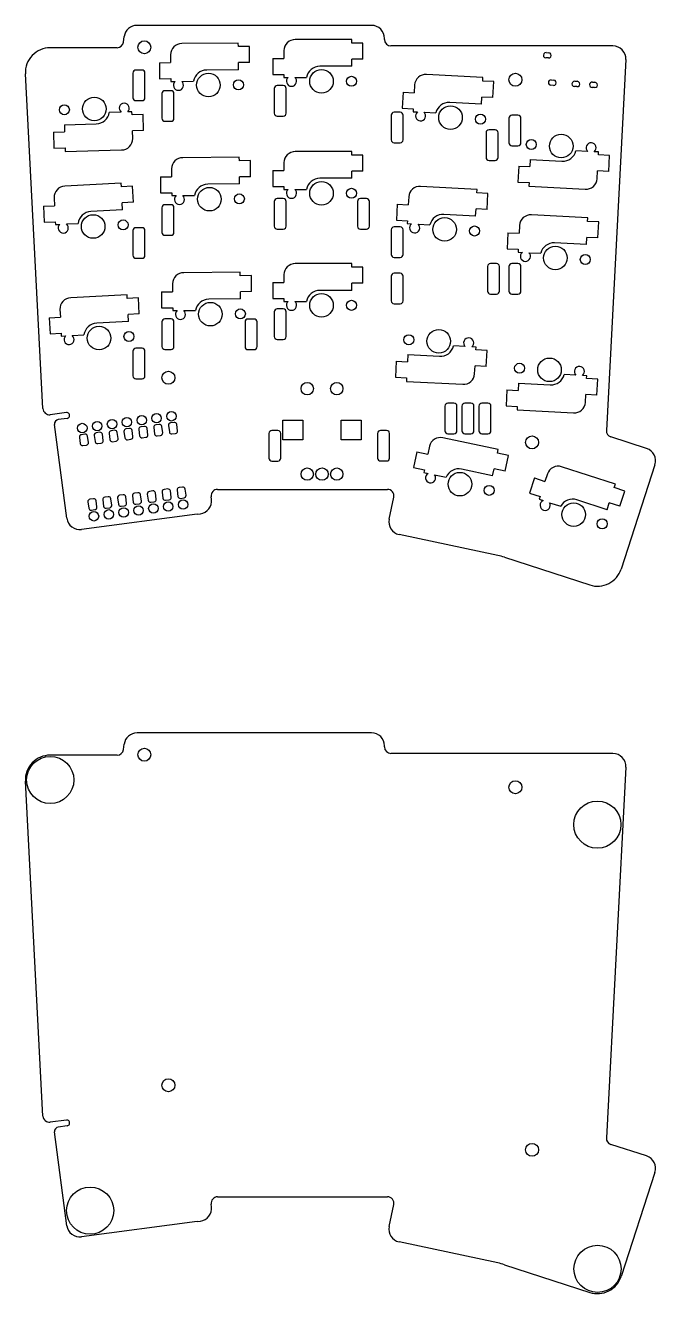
# Model space of a CAD drawing. Extents: x 18 to 280, y -238 to 108.
# Drawn here: x 18.1 to 124.9, y -237.7 to -22.5 of the extents above; entities that cross this region are included whole.
import ezdxf

# ---------------------------------------------------------------- set-up
doc = ezdxf.new("R2010")
doc.units = 0
doc.layers.add('BLACK', color=7, linetype='CONTINUOUS')

msp = doc.modelspace()

# ---------------------------------------------------------------- linework, layer by layer
at = {"layer": 'BLACK', "linetype": 'CONTINUOUS'}
for p, q in [((76.729853, -22.543726), (36.988414, -22.543726)), ((34.685689, -25.379804), (34.807235, -24.456569)), ((54.155097, -25.547609), (44.579662, -25.631173)), ((54.160337, -26.148096), (54.155097, -25.547609)), ((73.383925, -24.952956), (63.808125, -24.952956)), ((73.383925, -25.553465), (73.383925, -24.952956)), ((75.271736, -25.553465), (73.383925, -25.553465)), ((75.271736, -28.271265), (75.271736, -25.553465)), ((78.929853, -24.936226), (78.929853, -24.743726)), ((33.5951, -26.336226), (22.259644, -26.336226)), ((42.673865, -27.517986), (42.685613, -28.864135)), ((56.048076, -26.131621), (54.160337, -26.148096)), ((56.071793, -28.849318), (56.048076, -26.131621)), ((61.885936, -26.823066), (61.885936, -28.169266)), ((117.650108, -26.036226), (80.029853, -26.036226)), ((106.336576, -27.153436), (106.767226, -27.176005)), ((40.797874, -28.880609), (42.685613, -28.864135)), ((40.797874, -28.880609), (40.821591, -31.598305)), ((54.19469, -30.084547), (48.800907, -30.131617)), ((56.071793, -28.849318), (54.184054, -28.865792)), ((54.19469, -30.084547), (54.184054, -28.865792)), ((59.998125, -28.169266), (59.998125, -30.887066)), ((59.998125, -28.169266), (61.885936, -28.169266)), ((73.383925, -29.490066), (67.989936, -29.490066)), ((73.383925, -29.490066), (73.383925, -28.271265)), ((75.271736, -28.271265), (73.383925, -28.271265)), ((106.720124, -28.074772), (106.289474, -28.052203)), ((119.847093, -28.351361), (116.550892, -91.248719)), ((21.041464, -87.542737), (18.065399, -30.756037)), ((36.298327, -30.627426), (36.298327, -34.809026)), ((37.830327, -30.127426), (36.798327, -30.127426)), ((38.330327, -34.809026), (38.330327, -30.627426)), ((40.821591, -31.598305), (42.70933, -31.581831)), ((42.70933, -31.581831), (42.713545, -32.064812)), ((42.713545, -32.064812), (43.441906, -32.058455)), ((44.55946, -32.048304), (46.557398, -32.031267)), ((59.998125, -30.887066), (61.885936, -30.887066)), ((61.885936, -30.887066), (61.885936, -31.370065)), ((61.885936, -31.370065), (62.614325, -31.370065)), ((63.731925, -31.369666), (65.729935, -31.370065)), ((95.614326, -31.384307), (86.051649, -30.883149)), ((95.582898, -31.983993), (95.614326, -31.384307)), ((97.468121, -32.082794), (95.582898, -31.983993)), ((97.325883, -34.796869), (97.468121, -32.082794)), ((107.184357, -31.804179), (107.615007, -31.826749)), ((111.178875, -32.013523), (111.609525, -32.036092)), ((114.174763, -32.170531), (114.605413, -32.1931)), ((41.215822, -34.127426), (41.215822, -38.309026)), ((42.747822, -33.627426), (41.715822, -33.627426)), ((43.247822, -38.309026), (43.247822, -34.127426)), ((60.239425, -33.263826), (60.239425, -37.445426)), ((61.771425, -32.763826), (60.739425, -32.763826)), ((62.271425, -37.445426), (62.271425, -33.263826)), ((82.078542, -33.895651), (81.936303, -36.609726)), ((82.078542, -33.895651), (83.963766, -33.994451)), ((84.03422, -32.650096), (83.963766, -33.994451)), ((107.567904, -32.725515), (107.137254, -32.702946)), ((111.562423, -32.934859), (111.131776, -32.91229)), ((114.558311, -33.091867), (114.127661, -33.069297)), ((36.798327, -35.309026), (37.830327, -35.309026)), ((95.376872, -35.915199), (89.990275, -35.6329)), ((95.376872, -35.915199), (95.440659, -34.698069)), ((97.325883, -34.796869), (95.440659, -34.698069)), ((34.283096, -37.261587), (32.28576, -37.31349)), ((36.128442, -37.212866), (35.400303, -37.231933)), ((36.141085, -37.6957), (36.128442, -37.212866)), ((38.028249, -37.646283), (36.141085, -37.6957)), ((38.099393, -40.363151), (38.028249, -37.646283)), ((60.739425, -37.945426), (61.771425, -37.945426)), ((80.064345, -37.783626), (80.064345, -41.965226)), ((81.596345, -37.283626), (80.564345, -37.283626)), ((81.936303, -36.609726), (83.821527, -36.708527)), ((82.096345, -41.965226), (82.096345, -37.783626)), ((83.821527, -36.708527), (83.796249, -37.190864)), ((83.796249, -37.190864), (84.52364, -37.228985)), ((85.639729, -37.287077), (87.63498, -37.392043)), ((100.0247, -38.289432), (100.0247, -42.471032)), ((101.5567, -37.789432), (100.5247, -37.789432)), ((102.0567, -42.471032), (102.0567, -38.289432)), ((22.828346, -40.661004), (24.71551, -40.611587)), ((22.828346, -40.661004), (22.89949, -43.377872)), ((24.683606, -39.393203), (30.075746, -39.252005)), ((24.683606, -39.393203), (24.71551, -40.611587)), ((38.099393, -40.363151), (36.212229, -40.412568)), ((36.247468, -41.758307), (36.212229, -40.412568)), ((41.715822, -38.809026), (42.747822, -38.809026)), ((96.155242, -40.762632), (96.155242, -44.944232)), ((97.687242, -40.262632), (96.655242, -40.262632)), ((98.187242, -44.944232), (98.187242, -40.762632)), ((80.564345, -42.465226), (81.596345, -42.465226)), ((100.5247, -42.971032), (101.5567, -42.971032)), ((22.89949, -43.377872), (24.786654, -43.328455)), ((24.786654, -43.328455), (24.802373, -43.928759)), ((24.802373, -43.928759), (34.374892, -43.678093)), ((54.323083, -44.908835), (44.747648, -44.992399)), ((54.328323, -45.509322), (54.323083, -44.908835)), ((73.383925, -43.952916), (63.808125, -43.952916)), ((73.383925, -44.553425), (73.383925, -43.952916)), ((75.271736, -44.553425), (73.383925, -44.553425)), ((75.271736, -47.271225), (75.271736, -44.553425)), ((113.373059, -43.91899), (111.377808, -43.814024)), ((115.216539, -44.015203), (114.489148, -43.977082)), ((115.191261, -44.49754), (115.216539, -44.015203)), ((117.076485, -44.596341), (115.191261, -44.49754)), ((116.934246, -47.310416), (117.076485, -44.596341)), ((42.841851, -46.879212), (42.853599, -48.225361)), ((56.216062, -45.492847), (54.328323, -45.509322)), ((56.239779, -48.210544), (56.216062, -45.492847)), ((59.998125, -47.169226), (59.998125, -49.887026)), ((59.998125, -47.169226), (61.885936, -47.169226)), ((61.885936, -45.823026), (61.885936, -47.169226)), ((73.383925, -48.490026), (73.383925, -47.271225)), ((75.271736, -47.271225), (73.383925, -47.271225)), ((96.655242, -45.444232), (97.687242, -45.444232)), ((101.686905, -46.409198), (101.544667, -49.123273)), ((101.686905, -46.409198), (103.572129, -46.507998)), ((103.635916, -45.290868), (103.572129, -46.507998)), ((103.635916, -45.290868), (109.022513, -45.573167)), ((114.978568, -48.555971), (115.049022, -47.211616)), ((116.934246, -47.310416), (115.049022, -47.211616)), ((34.307396, -49.322429), (24.744719, -49.823587)), ((34.338824, -49.922115), (34.307396, -49.322429)), ((40.96586, -48.241835), (42.853599, -48.225361)), ((40.96586, -48.241835), (40.989577, -50.959531)), ((54.362676, -49.445773), (48.968893, -49.492843)), ((56.239779, -48.210544), (54.35204, -48.227018)), ((54.362676, -49.445773), (54.35204, -48.227018)), ((73.383925, -48.490026), (67.989936, -48.490026)), ((101.544667, -49.123273), (103.42989, -49.222074)), ((103.42989, -49.222074), (103.398462, -49.82176)), ((36.224048, -49.823314), (34.338824, -49.922115)), ((36.366287, -52.53739), (36.224048, -49.823314)), ((40.989577, -50.959531), (42.877316, -50.943057)), ((42.877316, -50.943057), (42.881531, -51.426038)), ((42.881531, -51.426038), (43.609892, -51.419681)), ((44.727446, -51.40953), (46.725384, -51.392493)), ((59.998125, -49.887026), (61.885936, -49.887026)), ((61.885936, -49.887026), (61.885936, -50.370025)), ((61.885936, -50.370025), (62.614325, -50.370025)), ((63.731925, -50.369626), (65.729935, -50.370025)), ((83.039837, -51.624051), (82.969383, -52.968406)), ((94.619943, -50.358262), (85.057266, -49.857104)), ((94.588515, -50.957948), (94.619943, -50.358262)), ((96.473738, -51.056749), (94.588515, -50.957948)), ((96.3315, -53.770824), (96.473738, -51.056749)), ((103.398462, -49.82176), (112.961139, -50.322918)), ((21.10827, -53.234889), (22.993493, -53.136089)), ((21.10827, -53.234889), (21.250508, -55.948965)), ((22.923039, -51.791734), (22.993493, -53.136089)), ((36.366287, -52.53739), (34.481063, -52.63619)), ((34.54485, -53.853321), (34.481063, -52.63619)), ((41.215822, -53.473032), (41.215822, -57.654632)), ((42.747822, -52.973032), (41.715822, -52.973032)), ((43.247822, -57.654632), (43.247822, -53.473032)), ((60.239425, -52.429826), (60.239425, -56.611426)), ((61.771425, -51.929826), (60.739425, -51.929826)), ((62.271425, -56.611426), (62.271425, -52.429826)), ((74.350125, -52.429826), (74.350125, -56.611426)), ((75.882125, -51.929826), (74.850125, -51.929826)), ((76.382125, -56.611426), (76.382125, -52.429826)), ((81.084159, -52.869606), (80.94192, -55.583681)), ((81.084159, -52.869606), (82.969383, -52.968406)), ((94.382489, -54.889154), (94.446276, -53.672024)), ((96.3315, -53.770824), (94.446276, -53.672024)), ((21.250508, -55.948965), (23.135732, -55.850164)), ((23.135732, -55.850164), (23.16101, -56.332501)), ((34.54485, -53.853321), (29.158253, -54.13562)), ((80.94192, -55.583681), (82.827144, -55.682482)), ((82.827144, -55.682482), (82.801866, -56.164819)), ((94.382489, -54.889154), (88.995892, -54.606855)), ((113.392691, -55.198117), (103.830014, -54.696959)), ((113.361263, -55.797803), (113.392691, -55.198117)), ((115.246486, -55.896604), (113.361263, -55.797803)), ((115.104248, -58.610679), (115.246486, -55.896604)), ((23.16101, -56.332501), (23.888401, -56.29438)), ((25.004448, -56.235491), (26.999741, -56.131322)), ((36.298327, -57.367026), (36.298327, -61.548626)), ((37.830327, -56.867026), (36.798327, -56.867026)), ((38.330327, -61.548626), (38.330327, -57.367026)), ((60.739425, -57.111426), (61.771425, -57.111426)), ((74.850125, -57.111426), (75.882125, -57.111426)), ((80.064345, -57.214626), (80.064345, -61.396226)), ((81.596345, -56.714626), (80.564345, -56.714626)), ((82.096345, -61.396226), (82.096345, -57.214626)), ((82.801866, -56.164819), (83.529257, -56.20294)), ((84.645346, -56.261032), (86.640597, -56.365998)), ((99.856907, -57.709461), (99.714668, -60.423536)), ((99.856907, -57.709461), (101.742131, -57.808261)), ((101.812585, -56.463906), (101.742131, -57.808261)), ((41.715822, -58.154632), (42.747822, -58.154632)), ((113.155237, -59.729009), (107.76864, -59.44671)), ((113.155237, -59.729009), (113.219024, -58.511879)), ((115.104248, -58.610679), (113.219024, -58.511879)), ((36.798327, -62.048626), (37.830327, -62.048626)), ((80.564345, -61.896226), (81.596345, -61.896226)), ((99.714668, -60.423536), (101.599892, -60.522337)), ((101.599892, -60.522337), (101.574614, -61.004674)), ((101.574614, -61.004674), (102.302005, -61.042795)), ((103.418094, -61.100887), (105.413345, -61.205853)), ((54.48889, -64.408313), (44.913455, -64.491877)), ((54.49413, -65.0088), (54.48889, -64.408313)), ((73.383925, -62.953116), (63.808125, -62.953116)), ((73.383925, -63.553625), (73.383925, -62.953116)), ((75.271736, -63.553625), (73.383925, -63.553625)), ((75.271736, -66.271425), (75.271736, -63.553625)), ((96.391773, -63.435432), (96.391773, -67.617032)), ((97.923773, -62.935432), (96.891773, -62.935432)), ((98.423773, -67.617032), (98.423773, -63.435432)), ((100.0247, -63.448832), (100.0247, -67.630432)), ((101.5567, -62.948832), (100.5247, -62.948832)), ((102.0567, -67.630432), (102.0567, -63.448832)), ((43.007658, -66.37869), (43.019406, -67.724839)), ((56.381869, -64.992325), (54.49413, -65.0088)), ((56.405586, -67.710022), (56.381869, -64.992325)), ((59.998125, -66.169426), (59.998125, -68.887226)), ((59.998125, -66.169426), (61.885936, -66.169426)), ((61.885936, -64.823226), (61.885936, -66.169426)), ((73.383925, -67.490226), (73.383925, -66.271425)), ((75.271736, -66.271425), (73.383925, -66.271425)), ((80.064345, -65.100629), (80.064345, -69.282229)), ((81.596345, -64.600629), (80.564345, -64.600629)), ((82.096345, -69.282229), (82.096345, -65.100629)), ((35.299385, -68.250699), (25.736708, -68.751857)), ((35.330813, -68.850385), (35.299385, -68.250699)), ((37.216037, -68.751584), (35.330813, -68.850385)), ((37.358276, -71.46566), (37.216037, -68.751584)), ((41.131667, -67.741313), (43.019406, -67.724839)), ((41.131667, -67.741313), (41.155384, -70.459009)), ((56.405586, -67.710022), (54.517847, -67.726496)), ((54.528483, -68.945251), (54.517847, -67.726496)), ((73.383925, -67.490226), (67.989936, -67.490226)), ((96.891773, -68.117032), (97.923773, -68.117032)), ((100.5247, -68.130432), (101.5567, -68.130432)), ((23.915028, -70.720004), (23.985482, -72.064359)), ((41.155384, -70.459009), (43.043123, -70.442535)), ((43.043123, -70.442535), (43.047338, -70.925516)), ((43.047338, -70.925516), (43.775699, -70.919159)), ((44.893253, -70.909008), (46.891191, -70.891971)), ((54.528483, -68.945251), (49.1347, -68.992321)), ((59.998125, -68.887226), (61.885936, -68.887226)), ((61.771425, -70.643626), (60.739425, -70.643626)), ((61.885936, -68.887226), (61.885936, -69.370225)), ((61.885936, -69.370225), (62.614325, -69.370225)), ((63.731925, -69.369826), (65.729935, -69.370225)), ((80.564345, -69.782229), (81.596345, -69.782229)), ((22.100259, -72.163159), (23.985482, -72.064359)), ((22.100259, -72.163159), (22.242497, -74.877235)), ((35.536839, -72.781591), (30.150242, -73.06389)), ((37.358276, -71.46566), (35.473052, -71.56446)), ((35.536839, -72.781591), (35.473052, -71.56446)), ((41.215822, -72.843426), (41.215822, -77.025026)), ((42.747822, -72.343426), (41.715822, -72.343426)), ((43.247822, -77.025026), (43.247822, -72.843426)), ((55.291233, -72.858832), (55.291233, -77.040432)), ((56.823233, -72.358832), (55.791233, -72.358832)), ((57.323233, -77.040432), (57.323233, -72.858832)), ((60.239425, -71.143626), (60.239425, -75.325226)), ((62.271425, -75.325226), (62.271425, -71.143626)), ((22.242497, -74.877235), (24.127721, -74.778434)), ((24.127721, -74.778434), (24.152999, -75.260771)), ((24.152999, -75.260771), (24.88039, -75.22265)), ((25.996437, -75.163761), (27.99173, -75.059592)), ((37.830327, -77.315426), (36.798327, -77.315426)), ((60.739425, -75.825226), (61.771425, -75.825226)), ((92.611858, -77.026958), (90.616607, -76.921992)), ((94.455338, -77.123171), (93.727947, -77.08505)), ((94.43006, -77.605508), (94.455338, -77.123171)), ((36.298327, -77.815426), (36.298327, -81.997026)), ((38.330327, -81.997026), (38.330327, -77.815426)), ((41.715822, -77.525026), (42.747822, -77.525026)), ((55.791233, -77.540432), (56.823233, -77.540432)), ((80.925704, -79.517166), (80.783466, -82.231241)), ((80.925704, -79.517166), (82.810928, -79.615966)), ((82.874715, -78.398836), (82.810928, -79.615966)), ((82.874715, -78.398836), (88.261312, -78.681135)), ((96.315284, -77.704309), (94.43006, -77.605508)), ((96.173045, -80.418384), (96.315284, -77.704309)), ((94.217367, -81.663939), (94.287821, -80.319584)), ((96.173045, -80.418384), (94.287821, -80.319584)), ((36.798327, -82.497026), (37.830327, -82.497026)), ((80.783466, -82.231241), (82.668689, -82.330042)), ((82.668689, -82.330042), (82.637261, -82.929728)), ((82.637261, -82.929728), (92.199938, -83.430886)), ((101.647142, -83.238941), (101.583355, -84.456071)), ((101.647142, -83.238941), (107.033739, -83.52124)), ((111.384285, -81.867063), (109.389034, -81.762097)), ((113.227765, -81.963276), (112.500374, -81.925155)), ((113.202487, -82.445613), (113.227765, -81.963276)), ((115.087711, -82.544414), (113.202487, -82.445613)), ((114.945472, -85.258489), (115.087711, -82.544414)), ((99.698131, -84.357271), (99.555893, -87.071346)), ((99.698131, -84.357271), (101.583355, -84.456071)), ((112.989794, -86.504044), (113.060248, -85.159689)), ((114.945472, -85.258489), (113.060248, -85.159689)), ((89.175373, -87.131832), (89.175373, -91.313432)), ((90.707373, -86.631832), (89.675373, -86.631832)), ((91.207373, -91.313432), (91.207373, -87.131832)), ((92.058273, -87.131832), (92.058273, -91.313432)), ((93.590273, -86.631832), (92.558273, -86.631832)), ((94.090273, -91.313432), (94.090273, -87.131832)), ((94.941173, -87.131832), (94.941173, -91.313432)), ((96.473173, -86.631832), (95.441173, -86.631832)), ((96.973173, -91.313432), (96.973173, -87.131832)), ((99.555893, -87.071346), (101.441116, -87.170147)), ((101.441116, -87.170147), (101.409688, -87.769833)), ((101.409688, -87.769833), (110.972365, -88.270991)), ((25.001814, -88.217708), (22.263856, -88.578166)), ((25.092721, -106.146014), (22.9995, -90.246416)), ((25.132355, -89.209148), (23.645188, -89.404937)), ((40.744991, -90.23763), (40.150124, -90.315946)), ((43.263261, -89.906094), (42.668394, -89.984409)), ((43.85119, -91.307341), (43.712049, -90.250461)), ((61.686631, -92.83865), (61.686631, -89.48585)), ((61.686631, -89.48585), (65.090231, -89.48585)), ((65.090231, -89.48585), (65.090231, -92.83865)), ((71.592631, -92.83865), (71.592631, -89.48585)), ((71.592631, -89.48585), (74.996231, -89.48585)), ((74.996231, -89.48585), (74.996231, -92.83865)), ((27.214407, -92.422417), (27.353548, -93.479297)), ((28.153641, -91.895313), (27.558774, -91.973625)), ((28.741571, -93.29656), (28.60243, -92.23968)), ((29.732677, -92.09088), (29.871818, -93.147761)), ((30.671911, -91.563776), (30.077044, -91.642092)), ((31.259841, -92.965024), (31.1207, -91.908144)), ((32.250947, -91.759344), (32.390088, -92.816224)), ((33.190181, -91.23224), (32.595314, -91.310555)), ((33.778111, -92.633487), (33.63897, -91.576607)), ((34.769217, -91.427807), (34.908358, -92.484689)), ((35.708451, -90.900703), (35.113584, -90.979019)), ((36.296381, -92.301951), (36.15724, -91.245071)), ((37.287487, -91.096271), (37.426628, -92.153151)), ((38.226721, -90.569167), (37.631854, -90.647482)), ((37.875416, -92.497518), (38.470283, -92.419203)), ((38.81465, -91.970414), (38.67551, -90.913534)), ((39.805757, -90.764734), (39.944898, -91.821614)), ((40.393686, -92.165982), (40.988553, -92.087666)), ((41.33292, -91.638878), (41.193778, -90.581998)), ((42.324027, -90.433198), (42.463168, -91.490078)), ((42.911956, -91.834445), (43.506823, -91.75613)), ((59.333173, -91.765832), (59.333173, -95.947432)), ((60.865173, -91.265832), (59.833173, -91.265832)), ((61.365173, -95.947432), (61.365173, -91.765832)), ((77.757325, -91.754337), (77.757325, -95.935937)), ((79.289325, -91.254337), (78.257325, -91.254337)), ((79.789325, -95.935937), (79.789325, -91.754337)), ((89.675373, -91.813432), (90.707373, -91.813432)), ((92.558273, -91.813432), (93.590273, -91.813432)), ((95.441173, -91.813432), (96.473173, -91.813432)), ((123.371887, -94.32226), (117.309465, -92.352448)), ((27.802336, -93.823665), (28.397203, -93.745349)), ((30.320606, -93.492128), (30.915473, -93.413812)), ((32.838876, -93.160592), (33.433743, -93.082276)), ((35.357146, -92.829055), (35.952013, -92.750739)), ((65.090231, -92.83865), (61.686631, -92.83865)), ((74.996231, -92.83865), (71.592631, -92.83865)), ((86.569732, -93.944809), (86.289841, -95.261593)), ((98.20528, -94.506133), (88.838734, -92.515212)), ((98.080427, -95.09352), (98.20528, -94.506133)), ((59.833173, -96.447432), (60.865173, -96.447432)), ((78.257325, -96.435937), (79.289325, -96.435937)), ((84.443283, -94.869095), (83.878221, -97.527504)), ((84.443283, -94.869095), (86.289841, -95.261593)), ((99.926986, -95.486018), (98.080427, -95.09352)), ((99.361922, -98.144427), (99.926986, -95.486018)), ((83.878221, -97.527504), (85.724778, -97.920002)), ((85.724778, -97.920002), (85.624357, -98.392447)), ((85.624357, -98.392447), (86.336829, -98.543887)), ((87.43009, -98.775859), (89.384356, -99.191659)), ((97.261961, -98.944096), (91.985844, -97.822623)), ((97.261961, -98.944096), (97.515364, -97.751929)), ((99.361922, -98.144427), (97.515364, -97.751929)), ((106.55662, -98.610305), (106.140621, -99.890617)), ((118.069753, -100.384799), (108.962626, -97.425714)), ((124.784371, -97.094421), (119.04241, -114.76636)), ((44.703774, -100.847877), (44.108907, -100.926193)), ((104.345206, -99.307252), (103.50536, -101.892033)), ((104.345206, -99.307252), (106.140621, -99.890617)), ((117.884186, -100.955917), (118.069753, -100.384799)), ((119.679601, -101.539282), (117.884186, -100.955917)), ((29.594153, -102.837097), (28.999288, -102.915412)), ((30.182084, -104.238344), (30.042943, -103.181464)), ((31.17319, -103.032664), (31.312331, -104.089544)), ((32.112424, -102.50556), (31.517558, -102.583876)), ((32.700354, -103.906808), (32.561213, -102.849927)), ((33.69146, -102.701128), (33.830601, -103.758008)), ((34.630694, -102.174021), (34.035827, -102.252339)), ((35.218624, -103.575271), (35.079483, -102.518391)), ((36.20973, -102.369591), (36.348871, -103.426471)), ((37.148964, -101.842487), (36.554097, -101.920803)), ((37.736894, -103.243735), (37.597753, -102.186854)), ((38.728, -102.038055), (38.867141, -103.094935)), ((39.667234, -101.51095), (39.072367, -101.589266)), ((40.255164, -102.912198), (40.116023, -101.855318)), ((41.24627, -101.706518), (41.385411, -102.763398)), ((42.185504, -101.179414), (41.590637, -101.25773)), ((41.834199, -103.107766), (42.429066, -103.02945)), ((42.773434, -102.580662), (42.634293, -101.523781)), ((43.76454, -101.374982), (43.903681, -102.431862)), ((44.352469, -102.776229), (44.947336, -102.697913)), ((45.291704, -102.249125), (45.152563, -101.192245)), ((49.618798, -102.917096), (49.562416, -102.488828)), ((50.653005, -101.24525), (79.434452, -101.24525)), ((79.720111, -106.292035), (80.510414, -102.573953)), ((103.50536, -101.892033), (105.300775, -102.475399)), ((105.300775, -102.475399), (105.15152, -102.934758)), ((105.15152, -102.934758), (105.844259, -103.159843)), ((116.667709, -104.699847), (111.537722, -103.033013)), ((118.839754, -104.124064), (119.679601, -101.539282)), ((28.65492, -103.364201), (28.794061, -104.421081)), ((29.242849, -104.765448), (29.837716, -104.687133)), ((31.761119, -104.433912), (32.355986, -104.355596)), ((34.279389, -104.102375), (34.874256, -104.02406)), ((36.797659, -103.770839), (37.392526, -103.692523)), ((39.315929, -103.439302), (39.910796, -103.360987)), ((47.173532, -105.458004), (47.724775, -105.385431)), ((106.907283, -103.504821), (108.80738, -104.122619)), ((116.667709, -104.699847), (117.044339, -103.540698)), ((118.839754, -104.124064), (117.044339, -103.540698)), ((47.173532, -105.458004), (27.561058, -108.040034)), ((98.159817, -112.460695), (81.414627, -108.901365)), ((99.271956, -112.758693), (113.750102, -117.462927)), ((76.729853, -142.543726), (36.988414, -142.543726)), ((34.685689, -145.379804), (34.807235, -144.456569)), ((78.929853, -144.936226), (78.929853, -144.743726)), ((117.650108, -146.036226), (80.029853, -146.036226)), ((33.5951, -146.336226), (22.259644, -146.336226)), ((119.847093, -148.351361), (116.550892, -211.248719)), ((21.041464, -207.542737), (18.065399, -150.756037)), ((25.001814, -208.217708), (22.263856, -208.578166)), ((25.092721, -226.146014), (22.9995, -210.246416)), ((25.132355, -209.209148), (23.645188, -209.404937)), ((123.371887, -214.32226), (117.309465, -212.352448)), ((124.784371, -217.094421), (119.04241, -234.76636)), ((50.653005, -221.24525), (79.434452, -221.24525)), ((49.618798, -222.917096), (49.562416, -222.488828)), ((79.720111, -226.292035), (80.510414, -222.573953)), ((47.173532, -225.458004), (27.561058, -228.040034)), ((47.173532, -225.458004), (47.724775, -225.385431)), ((98.159817, -232.460695), (81.414627, -228.901365)), ((99.271956, -232.758693), (113.750102, -237.462927))]:
    msp.add_line(p, q, dxfattribs=at)
at = {"layer": 'BLACK'}
for centre, radius in [((38.225773, -26.257832), 1.1), ((68.253125, -32.030066), 2), ((49.086251, -32.669224), 2), ((54.166058, -32.624893), 0.85), ((73.333125, -32.030066), 0.85), ((101.116173, -31.769632), 1.1), ((24.667899, -36.852744), 0.85), ((29.746158, -36.719765), 2), ((90.12017, -38.183193), 2), ((95.193208, -38.44906), 0.85), ((103.81958, -42.757007), 0.85), ((108.892618, -43.022874), 2), ((68.253125, -51.030026), 2), ((49.254237, -52.03045), 2), ((54.334044, -51.986119), 0.85), ((73.333125, -51.030026), 0.85), ((29.554015, -56.658365), 2), ((34.627053, -56.392498), 0.85), ((89.125787, -57.157148), 2), ((94.198825, -57.423015), 0.85), ((107.898535, -61.997003), 2), ((112.971573, -62.26287), 0.85), ((68.253125, -70.030226), 2), ((49.420044, -71.529928), 2), ((54.499851, -71.485597), 0.85), ((73.333125, -70.030226), 0.85), ((30.546004, -75.586635), 2), ((35.619042, -75.320768), 0.85), ((83.058379, -75.864975), 0.85), ((88.131417, -76.130842), 2), ((106.903844, -80.970947), 2), ((42.295325, -82.317826), 1.1), ((101.830806, -80.70508), 0.85), ((65.841431, -84.16225), 1.05), ((70.841431, -84.16225), 1.05), ((42.822223, -88.854464), 0.8), ((27.712603, -90.843683), 0.8), ((30.230873, -90.512146), 0.799999), ((32.749143, -90.18061), 0.8), ((35.267413, -89.849073), 0.799999), ((37.785683, -89.517537), 0.8), ((40.303953, -89.186), 0.8), ((103.949989, -93.276811), 1.1), ((65.841431, -98.66225), 1.05), ((68.341431, -98.66225), 1.05), ((70.841431, -98.66225), 1.05), ((91.715186, -100.361838), 2), ((96.684176, -101.418029), 0.850001), ((44.793508, -103.827859), 0.8), ((29.683888, -105.817078), 0.8), ((32.202158, -105.485542), 0.8), ((34.720428, -105.154005), 0.8), ((37.238698, -104.822469), 0.799999), ((39.756968, -104.490932), 0.8), ((42.275238, -104.159395), 0.8), ((111.003125, -105.530026), 2), ((115.834492, -107.099832), 0.85), ((38.225773, -146.257832), 1.1), ((22.273572, -150.536226), 4), ((101.116173, -151.769632), 1.1), ((115.023173, -158.119632), 4), ((42.295325, -202.317826), 1.1), ((103.949989, -213.276811), 1.1), ((29.033918, -223.590389), 4), ((115.047973, -233.468489), 4)]:
    msp.add_circle(centre, radius, dxfattribs=at)
for centre, radius, start, end in [((36.9884, -24.7437), 2.199983, 89.99963539, 172.50064087), ((76.7299, -24.7437), 2.199974, -0.00067715, 90.00122406), ((33.595, -25.2361), 1.100115, -89.99479189, -7.5057868), ((44.554497, -27.511647), 1.880643, -270.7667015, -179.80687526), ((63.766551, -26.833139), 1.880642, 88.73330062, 179.69311376), ((80.0299, -24.9362), 1.100026, -179.99864579, -90.00244803), ((22.25963, -30.53622), 4.199987, -270.00019099, -176.99990917), ((106.313025, -27.602819), 0.450001, -272.99997901, -92.99997235), ((106.743675, -27.625389), 0.450001, -92.99997901, 87.00002765), ((117.6501, -28.2363), 2.200074, -2.99795776, 89.99979166), ((67.964431, -31.757811), 2.267889, 89.35562982, 170.15564851), ((36.798327, -30.627426), 0.5, 90, 180), ((37.830327, -30.627426), 0.5, 0, 90), ((44.006572, -32.70168), 0.855912, -228.72117079, 49.76203787), ((48.795192, -32.399499), 2.267888, 89.85561652, 170.65564176), ((63.173356, -32.018193), 0.855913, -229.22118597, 49.26204996), ((85.911731, -32.758579), 1.880642, 85.73330564, 176.69311401), ((107.160806, -32.253562), 0.450001, -272.99997901, -93.0000995), ((107.591456, -32.276132), 0.45, -93.00010616, 87.00002099), ((111.155325, -32.462906), 0.450001, -272.99985186, -92.99971805), ((111.585974, -32.485476), 0.450001, -92.99997901, 87.00002765), ((114.151212, -32.619914), 0.45, -272.99997901, -92.99997901), ((114.581862, -32.642484), 0.450001, -92.99997901, 87.00002765), ((41.715822, -34.127426), 0.5, 90, 180), ((42.747822, -34.127426), 0.5, 0, 90), ((60.739425, -33.263826), 0.5, 90, 180), ((61.771425, -33.263826), 0.5, 0, 90), ((34.824497, -36.598661), 0.855912, -407.72115061, -129.23795991), ((36.798328, -34.809025), 0.500001, -179.99988541, -90.00011459), ((37.830326, -34.809025), 0.500001, -89.99988541, -0.00011459), ((89.84612, -37.896202), 2.267888, 86.35562049, 167.15564718), ((30.04188, -36.98437), 2.267888, -89.14437966, -8.34433152), ((41.715823, -38.309025), 0.500001, -179.99988541, -90.00011459), ((42.747821, -38.309025), 0.500001, -89.99988541, -0.00011459), ((60.739426, -37.445425), 0.500001, -179.99988541, -90.00011459), ((61.771424, -37.445425), 0.500001, -89.99988541, -0.00011459), ((80.564345, -37.783626), 0.5, 90, 180), ((81.596345, -37.783626), 0.5, 0, 90), ((85.047984, -37.905482), 0.855913, -232.22120318, 46.2620406), ((100.524701, -38.289433), 0.500001, 90.00011459, 179.99988541), ((101.556699, -38.289433), 0.500001, 0.00011459, 89.99988541), ((96.655243, -40.762633), 0.500001, 90.00011459, 179.99988541), ((97.687241, -40.762633), 0.500001, 0.00011459, 89.99988541), ((34.367234, -41.797466), 1.880642, -89.76669023, 1.19310741), ((80.564346, -41.965225), 0.500001, -179.99988541, -90.00011459), ((81.596344, -41.965225), 0.500001, -89.99988541, -0.00011459), ((100.5247, -42.471032), 0.5, -180, -90), ((101.5567, -42.471032), 0.5, -90, 0), ((113.964804, -43.300585), 0.855913, -412.22120318, -133.7379594), ((44.722483, -46.872873), 1.880643, -270.7667015, -179.80687526), ((63.766551, -45.833099), 1.880642, 88.73330062, 179.69311376), ((96.655242, -44.944232), 0.5, -180, -90), ((97.687242, -44.944232), 0.5, -90, 0), ((109.166668, -43.309865), 2.267888, -93.64437951, -12.84435282), ((67.964431, -50.757771), 2.267889, 89.35562982, 170.15564851), ((113.101057, -48.447488), 1.880642, -94.26669436, -3.30688599), ((24.801604, -51.703369), 1.880642, -268.26667344, -177.30687393), ((44.174558, -52.062906), 0.855912, -228.72117079, 49.76203787), ((48.963178, -51.760725), 2.267888, 89.85561652, 170.65564176), ((63.173356, -51.018153), 0.855913, -229.22118597, 49.26204996), ((84.917348, -51.732534), 1.880642, 85.73330564, 176.69311401), ((41.715822, -53.473032), 0.5, 90, 180), ((42.747822, -53.473032), 0.5, 0, 90), ((60.739425, -52.429826), 0.5, 90, 180), ((61.771425, -52.429826), 0.5, 0, 90), ((74.850125, -52.429826), 0.5, 90, 180), ((75.882125, -52.429826), 0.5, 0, 90), ((29.251468, -56.401592), 2.267889, 92.35564097, 173.15565232), ((88.851737, -56.870157), 2.267888, 86.35562049, 167.15564718), ((103.690096, -56.572389), 1.880642, 85.73330564, 176.69311401), ((24.480586, -56.912363), 0.855913, -226.22122934, 52.26208376), ((36.798327, -57.367026), 0.5, 90, 180), ((37.830327, -57.367026), 0.5, 0, 90), ((41.715823, -57.654631), 0.500001, -179.99988541, -90.00011459), ((42.747821, -57.654631), 0.500001, -89.99988541, -0.00011459), ((60.739426, -56.611425), 0.500001, -179.99988541, -90.00011459), ((61.771424, -56.611425), 0.500001, -89.99988541, -0.00011459), ((74.850126, -56.611425), 0.500001, -179.99988541, -90.00011459), ((75.882124, -56.611425), 0.500001, -89.99988541, -0.00011459), ((80.564345, -57.214626), 0.5, 90, 180), ((81.596345, -57.214626), 0.5, 0, 90), ((84.053601, -56.879437), 0.855913, -232.22120318, 46.2620406), ((107.624485, -61.710012), 2.267888, 86.35562049, 167.15564718), ((36.798328, -61.548625), 0.500001, -179.99988541, -90.00011459), ((37.830326, -61.548625), 0.500001, -89.99988541, -0.00011459), ((80.564346, -61.396225), 0.500001, -179.99988541, -90.00011459), ((81.596344, -61.396225), 0.500001, -89.99988541, -0.00011459), ((102.826349, -61.719292), 0.855913, -232.22120318, 46.2620406), ((44.88829, -66.372351), 1.880643, -270.7667015, -179.80687526), ((63.766551, -64.833299), 1.880642, 88.73330062, 179.69311376), ((96.891774, -63.435433), 0.500001, 90.00011459, 179.99988541), ((97.923772, -63.435433), 0.500001, 0.00011459, 89.99988541), ((100.5247, -63.448832), 0.5, 90, 180), ((101.5567, -63.448832), 0.5, 0, 90), ((80.564346, -65.10063), 0.500001, 90.00011459, 179.99988541), ((81.596344, -65.10063), 0.500001, 0.00011459, 89.99988541), ((25.793593, -70.631639), 1.880642, -268.26667344, -177.30687393), ((67.964431, -69.757971), 2.267889, 89.35562982, 170.15564851), ((96.891773, -67.617032), 0.5, -180, -90), ((97.923773, -67.617032), 0.5, -90, 0), ((100.524701, -67.630431), 0.500001, -179.99988541, -90.00011459), ((101.556699, -67.630431), 0.500001, -89.99988541, -0.00011459), ((44.340365, -71.562384), 0.855912, -228.72117079, 49.76203787), ((49.128985, -71.260203), 2.267888, 89.85561652, 170.65564176), ((60.739425, -71.143626), 0.5, 90, 180), ((61.771425, -71.143626), 0.5, 0, 90), ((63.173356, -70.018353), 0.855913, -229.22118597, 49.26204996), ((80.564345, -69.282229), 0.5, -180, -90), ((81.596345, -69.282229), 0.5, -90, 0), ((30.243457, -75.329862), 2.267889, 92.35564097, 173.15565232), ((41.715822, -72.843426), 0.5, 90, 180), ((42.747822, -72.843426), 0.5, 0, 90), ((55.791234, -72.858833), 0.500001, 90.00011459, 179.99988541), ((56.823232, -72.858833), 0.500001, 0.00011459, 89.99988541), ((25.472575, -75.840633), 0.855913, -226.22122934, 52.26208376), ((36.798327, -77.815426), 0.5, 90, 180), ((37.830327, -77.815426), 0.5, 0, 90), ((41.715823, -77.025025), 0.500001, -179.99988541, -90.00011459), ((42.747821, -77.025025), 0.500001, -89.99988541, -0.00011459), ((55.791233, -77.040432), 0.5, -180, -90), ((56.823233, -77.040432), 0.5, -90, 0), ((60.739426, -75.325225), 0.500001, -179.99988541, -90.00011459), ((61.771424, -75.325225), 0.500001, -89.99988541, -0.00011459), ((88.405467, -76.417833), 2.267888, -93.64437951, -12.84435282), ((93.203603, -76.408553), 0.855913, -412.22120318, -133.7379594), ((92.339856, -81.555456), 1.880642, -94.26669436, -3.30688599), ((111.97603, -81.248658), 0.855913, -412.22120318, -133.7379594), ((36.798328, -81.997025), 0.500001, -179.99988541, -90.00011459), ((37.830326, -81.997025), 0.500001, -89.99988541, -0.00011459), ((107.177894, -81.257938), 2.267888, -93.64437951, -12.84435282), ((22.14, -87.4851), 1.100061, -176.98209888, -83.5351968), ((89.675374, -87.131833), 0.500001, 90.00011459, 179.99988541), ((90.707372, -87.131833), 0.500001, 0.00011459, 89.99988541), ((92.558274, -87.131833), 0.500001, 90.00011459, 179.99988541), ((93.590272, -87.131833), 0.500001, 0.00011459, 89.99988541), ((95.441173, -87.131832), 0.5, 90, 180), ((96.473173, -87.131832), 0.5, 0, 90), ((111.112283, -86.395561), 1.880642, -94.26669436, -3.30688599), ((23.74311, -90.14854), 0.750024, -262.49812109, -172.50167486), ((25.0671, -88.7134), 0.499973, -82.50130219, 97.50305746), ((40.202334, -90.712523), 0.399999, -262.50005007, -172.49990805), ((40.797202, -90.634205), 0.399997, 7.49954259, 97.50012934), ((42.720606, -90.380988), 0.400001, -262.49980343, -172.50008746), ((43.315472, -90.30267), 0.399998, 7.49980792, 97.50011065), ((27.610989, -92.370207), 0.400004, -262.49943348, -172.50014355), ((28.205853, -92.29189), 0.399999, 7.49994993, 97.50023396), ((30.129254, -92.038669), 0.399999, -262.50005007, -172.49990805), ((30.72412, -91.960356), 0.400002, 7.50017787, 97.49975183), ((32.647521, -91.707131), 0.399996, -262.50045741, -172.49956793), ((33.242393, -91.628817), 0.399999, 7.49994993, 97.50023396), ((35.165794, -91.375596), 0.399999, -262.50005007, -172.49990805), ((35.304935, -92.432478), 0.399999, -172.49990805, -82.49990805), ((35.760664, -91.297278), 0.399997, 7.49954259, 97.50041337), ((35.899804, -92.354162), 0.399999, -82.50019208, 7.50009195), ((37.684064, -91.044059), 0.399999, -262.50005007, -172.49976604), ((37.823205, -92.100942), 0.399998, -172.50019208, -82.49988935), ((38.278932, -90.965743), 0.399998, 7.49978922, 97.50011065), ((38.418071, -92.022624), 0.400001, -82.49980343, 7.49991254), ((40.341476, -91.769403), 0.400001, -172.49992675, -82.50008746), ((40.936344, -91.691089), 0.399998, -82.50019208, 7.50011065), ((42.859745, -91.437869), 0.399998, -172.50019208, -82.49988935), ((43.454611, -91.359551), 0.400001, -82.49980343, 7.49991254), ((59.833173, -91.765832), 0.5, 90, 180), ((60.865173, -91.765832), 0.5, 0, 90), ((78.257326, -91.754338), 0.500001, 90.00011459, 179.99988541), ((79.289324, -91.754338), 0.500001, 0.00011459, 89.99988541), ((88.407156, -94.345665), 1.880642, 76.73328844, 167.69307091), ((89.675373, -91.313432), 0.5, -180, -90), ((90.707373, -91.313432), 0.5, -90, 0), ((92.558273, -91.313432), 0.5, -180, -90), ((93.590273, -91.313432), 0.5, -90, 0), ((95.441174, -91.313431), 0.500001, -179.99988541, -90.00011459), ((96.473172, -91.313431), 0.500001, -89.99988541, -0.00011459), ((117.6494, -91.3063), 1.099992, -183.00055319, -108.00103582), ((27.750125, -93.427088), 0.399999, -172.50019208, -82.49990805), ((28.344996, -93.348774), 0.399998, -82.50043872, 7.50055539), ((30.268395, -93.095551), 0.399999, -172.50005007, -82.49990805), ((30.863264, -93.017235), 0.399999, -82.50019208, 7.50009195), ((32.786665, -92.764015), 0.399999, -172.50019208, -82.49990805), ((33.381536, -92.6857), 0.399997, -82.50045741, 7.50041337), ((122.692, -96.4146), 2.20003, -17.99921856, 71.99889724), ((59.833174, -95.947431), 0.500001, -179.99988541, -90.00011459), ((60.865172, -95.947431), 0.500001, -89.99988541, -0.00011459), ((78.257325, -95.935937), 0.5, -180, -90), ((79.289325, -95.935937), 0.5, -90, 0), ((86.748891, -99.294081), 0.855912, -241.22115559, 37.26205546), ((91.489406, -100.03551), 2.267889, 77.35564102, 158.1556408), ((108.342078, -99.201027), 1.880642, 70.73329043, 161.69310935), ((44.161118, -101.322771), 0.4, -262.49992675, -172.49992675), ((44.755985, -101.244455), 0.4, 7.49993124, 97.50007325), ((29.051498, -103.31199), 0.4, -262.50006876, -172.49992675), ((29.646365, -103.233674), 0.399999, 7.49993124, 97.50023396), ((31.569768, -102.980454), 0.4, -262.50006876, -172.50006876), ((32.164635, -102.902138), 0.4, 7.50007325, 97.50007325), ((34.088038, -102.648917), 0.4, -262.49992675, -172.49992675), ((34.682905, -102.570601), 0.400002, 7.49993124, 97.50003586), ((36.606308, -102.317381), 0.4, -262.49992675, -172.50006876), ((37.201175, -102.239065), 0.4, 7.50007325, 97.50007325), ((37.340316, -103.295945), 0.4, -82.50006876, 7.49993124), ((39.124578, -101.985844), 0.4, -262.49992675, -172.49992675), ((39.263719, -103.042724), 0.4, -172.49992675, -82.50006876), ((39.719445, -101.907528), 0.4, 7.49993124, 97.50007325), ((39.858586, -102.964409), 0.4, -82.50006876, 7.50007325), ((41.642848, -101.654308), 0.4, -262.49992675, -172.50006876), ((41.781989, -102.711188), 0.4, -172.50006876, -82.50006876), ((42.237715, -101.575992), 0.4, 7.50007325, 97.50007325), ((42.376856, -102.632872), 0.4, -82.50006876, 7.49993124), ((44.300259, -102.379651), 0.4, -172.49992675, -82.50006876), ((44.895126, -102.301336), 0.4, -82.50005007, 7.50007325), ((47.4376, -103.20424), 2.200017, -82.49959314, 7.49958263), ((50.653, -102.3452), 1.100001, -270.00026045, -172.49742348), ((79.4345, -102.3452), 1.09995, -12.00307841, 90.00250029), ((106.175647, -103.948999), 0.855912, -247.22114432, 31.2620396), ((110.812692, -105.181885), 2.267889, 71.35559103, 152.15564097), ((29.190639, -104.36887), 0.4, -172.49992675, -82.50006876), ((29.785506, -104.290555), 0.4, -82.50006876, 7.50007325), ((31.708909, -104.037334), 0.4, -172.50006876, -82.50006876), ((32.303776, -103.959018), 0.4, -82.50006876, 7.49993124), ((34.227179, -103.705797), 0.4, -172.49992675, -82.50006876), ((34.822046, -103.627482), 0.4, -82.50006876, 7.50007325), ((36.745449, -103.374261), 0.4, -172.50006876, -82.50006876), ((27.2739, -105.8589), 2.199956, -172.50112741, -82.49983832), ((81.8721, -106.7494), 2.200053, -191.99861467, -102.00149579), ((95.8728, -123.2203), 10.999979, 72.00012963, 78.00003894), ((115.048, -113.4686), 4.19994, -108.0008107, -17.99867034), ((36.9884, -144.7437), 2.199983, 89.99963539, 172.50064087), ((76.7299, -144.7437), 2.199974, -0.00067715, 90.00122406), ((33.595, -145.2361), 1.100115, -89.99479189, -7.5057868), ((80.0299, -144.9362), 1.100026, -179.99864579, -90.00244803), ((117.6501, -148.2363), 2.200074, -2.99795776, 89.99979166), ((22.25963, -150.53622), 4.199987, -270.00019099, -176.99990917), ((22.14, -207.4851), 1.100061, -176.98209888, -83.5351968), ((25.0671, -208.7134), 0.499973, -82.50130219, 97.50305746), ((23.74311, -210.14854), 0.750024, -262.49812109, -172.50167486), ((117.6494, -211.3063), 1.099992, -183.00055319, -108.00103582), ((122.692, -216.4146), 2.20003, -17.99921856, 71.99889724), ((50.653, -222.3452), 1.100001, -270.00026045, -172.49742348), ((79.4345, -222.3452), 1.09995, -12.00307841, 90.00250029), ((47.4376, -223.20424), 2.200017, -82.49959314, 7.49958263), ((27.2739, -225.8589), 2.199956, -172.50112741, -82.49983832), ((81.8721, -226.7494), 2.200053, -191.99861467, -102.00149579), ((95.8728, -243.2203), 10.999979, 72.00012963, 78.00003894), ((115.048, -233.4686), 4.19994, -108.0008107, -17.99867034)]:
    msp.add_arc(centre, radius, start, end, dxfattribs=at)

doc.saveas('drawing.dxf')
